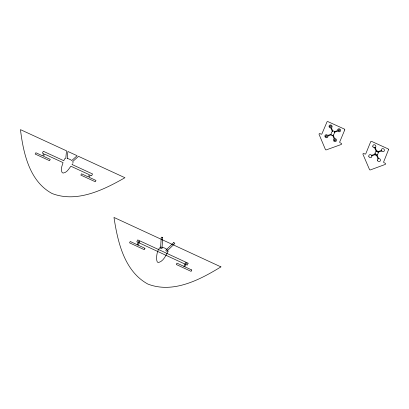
<?xml version="1.0" encoding="UTF-8"?>
<svg xmlns="http://www.w3.org/2000/svg" width="409" height="409" viewBox="0 0 409 409"><rect width="100%" height="100%" fill="white"/><g stroke="black" fill="none" stroke-linecap="round" stroke-linejoin="round"><path stroke-width="0.61" d="M67.214 158.426L67.899 151.473L77.122 155.717L71.785 160.527A12.715 12.204 -20.2 0 0 67.204 158.467M183.917 266.356L185.594 262.67L186.448 263.069L184.776 266.755M137.153 244.694L138.881 241.044L139.735 241.438L138.007 245.093M72.725 163.329L72.92 162.956A1.626 1.564 -17.8 0 0 72.94 161.938L72.746 161.529L78.492 156.345L124.939 177.721C103.477 189.955 76.984 203.048 52.122 193.539C29.422 181.356 23.364 153.15 20.45 129.633L66.529 150.839L65.788 158.329L65.333 158.436A1.631 1.559 -18.1 0 0 64.499 159.075L63.794 160.701L43.323 151.269L42.378 153.078L43.748 153.712L42.628 155.86L35.854 152.736L35.164 154.05L49.555 160.686L50.241 159.367L43.461 156.243L44.581 154.096L63.047 162.608C62.219 165.65 60.21 169.454 62.086 172.46A1.938 1.861 -20.4 0 0 63.323 173.033C66.912 172.598 68.86 168.779 70.89 166.223L89.407 174.755L88.318 176.923L81.514 173.784L80.844 175.113L95.302 181.775L95.967 180.446L89.157 177.307L90.246 175.144L91.621 175.778L92.541 173.948L72.015 164.49L72.214 164.167M334.271 131.754L337.578 130.573A1.585 1.488 36.4 0 1 339.332 128.815A1.585 1.488 36.4 0 1 340.4 131.187A1.585 1.488 36.4 0 1 337.814 131.095L334.388 132.317M331.264 134.776L327.946 135.957A1.59 1.498 36.1 0 1 326.183 137.731A1.59 1.498 36.1 0 1 325.114 135.348A1.59 1.498 36.1 0 1 327.711 135.435L331.147 134.213A3.758 3.528 36.5 0 1 332.364 131.407M332.819 131.095L331.408 127.777A1.585 1.488 35.3 0 0 331.464 125.251A1.585 1.488 35.3 0 0 329.061 126.049A1.585 1.488 35.3 0 0 330.881 127.951L332.343 131.386M333.197 135.144L334.664 138.59A1.59 1.498 37.3 0 1 336.495 140.507A1.59 1.498 37.3 0 1 334.081 141.315A1.59 1.498 37.3 0 1 334.138 138.763L332.721 135.435M332.793 131.044A1.115 1.048 36.2 0 1 334.327 131.739M332.747 135.486A1.115 1.048 36.4 0 1 331.208 134.791M334.358 132.317A3.753 3.528 36 0 1 333.177 135.118M375.002 153.615C374.532 155.497 377.021 156.049 377.66 154.336A4.259 3.967 41.1 0 0 378.151 153.119C378.985 151.192 376.392 149.914 375.559 151.944A4.264 3.967 41.6 0 0 375.068 153.16L375.002 153.615M168.033 251.315C165.942 255.4 163.523 261.131 158.672 262.501A1.968 1.948 -65.7 0 1 157.235 261.837C155.563 258.519 157.25 247.972 161.018 247.056C163.62 247.481 167.184 248.529 168.033 251.315M162.71 237.317L161.964 248.56L160.522 248.473L161.274 237.225L162.71 237.317M388.504 149.76L383.688 161.836A0.69 0.639 42.7 0 0 384.066 162.716L385.171 163.217A0.69 0.639 43 0 1 385.206 164.444L370.375 169.914A0.69 0.644 43.1 0 1 369.491 169.515L362.988 154.357A0.685 0.639 40.9 0 1 363.841 153.539L364.94 154.04A0.685 0.639 40.8 0 0 365.804 153.723L370.702 141.693A0.68 0.634 39.8 0 1 371.561 141.381L388.126 148.886A0.685 0.634 41.4 0 1 388.504 149.76M344.736 129.934L339.736 141.897A0.68 0.639 38 0 0 340.109 142.772L341.208 143.268A0.685 0.639 38.2 0 1 341.224 144.484L326.285 149.883A0.685 0.644 37.9 0 1 325.406 149.484L319.102 134.443A0.68 0.644 35.3 0 1 319.966 133.631L321.065 134.132A0.68 0.639 35.4 0 0 321.934 133.82L327.006 121.902A0.675 0.634 34.5 0 1 327.87 121.596L344.368 129.065A0.68 0.634 36.7 0 1 344.736 129.934M191.744 269.986L191.115 271.382L176.32 264.526L176.954 263.135L191.744 269.986M188.089 263.207L187.22 265.129L136.821 241.791L137.721 239.889L188.089 263.207M144.944 248.304L144.295 249.689L129.566 242.864L130.226 241.484L144.944 248.304M173.835 242.46L165.732 250.303L166.734 251.346L174.832 243.498L173.835 242.46M220.911 266.883C199.694 279.899 173.007 293.81 147.864 284.066C124.295 271.187 117.705 241.954 113.983 217.44L220.911 266.883M376.888 154.633L376.372 154.822L378.182 158.989L378.703 158.794L376.888 154.633M375.043 147.317L374.526 147.506L376.331 151.652L376.847 151.463L375.043 147.317M381.663 150.313L377.589 151.795L377.819 152.327L381.894 150.844L381.663 150.313M375.401 153.958L371.316 155.446L371.541 155.972L375.631 154.484L375.401 153.958M377.41 160.369A1.605 1.493 42.3 0 0 380.027 161.182A1.605 1.493 42.3 0 0 379.266 158.569A1.605 1.493 42.3 0 0 377.41 160.369M381.423 150.573A1.6 1.483 41.3 0 0 384.066 151.202A1.6 1.483 41.3 0 0 383.126 148.651A1.6 1.483 41.3 0 0 381.423 150.573M368.872 156.586A1.6 1.493 41.4 0 0 371.525 157.214A1.6 1.493 41.4 0 0 370.59 154.653A1.6 1.493 41.4 0 0 368.872 156.586M372.875 146.703A1.595 1.483 40.4 0 0 375.523 147.327A1.595 1.483 40.4 0 0 374.588 144.781A1.595 1.483 40.4 0 0 372.875 146.703M334.296 140.318A0.731 0.69 37.3 0 0 335.523 140.584A0.731 0.69 37.3 0 0 335.083 139.418A0.731 0.69 37.3 0 0 334.296 140.318M325.769 136.468A0.731 0.69 36.1 0 0 327.006 136.693A0.731 0.69 36.1 0 0 326.525 135.543A0.731 0.69 36.1 0 0 325.769 136.468M338.427 130.532A0.731 0.685 36.4 0 0 339.654 130.757A0.731 0.685 36.4 0 0 339.173 129.612A0.731 0.685 36.4 0 0 338.427 130.532M329.93 126.698A0.731 0.685 35.3 0 0 331.162 126.882A0.731 0.685 35.3 0 0 330.646 125.752A0.731 0.685 35.3 0 0 329.93 126.698"/></g></svg>
